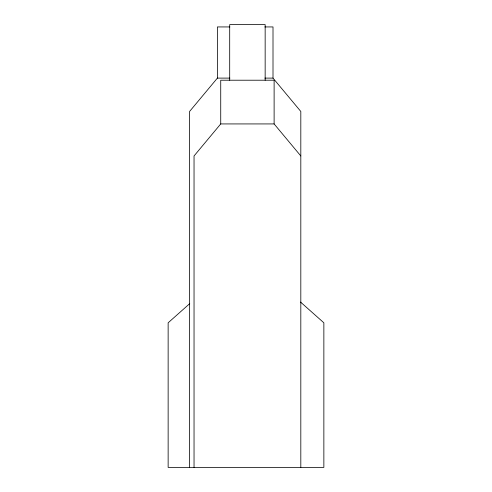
<?xml version="1.0" encoding="UTF-8"?>
<svg xmlns="http://www.w3.org/2000/svg" width="492" height="492" viewBox="0 0 492 492"><rect width="100%" height="100%" fill="white"/><g stroke="black" fill="none" stroke-linecap="round" stroke-linejoin="round"><path stroke-width="0.74" d="M229.856 26.937L217.396 26.937L217.396 78.105L189.586 111.469L189.586 467.4M300.815 155.964L274.118 123.929L274.118 80.214L220.73 80.214L220.73 123.929L194.039 155.964L194.039 467.4M189.752 303.595L168.141 322.801L168.141 467.4L323.859 467.4L323.859 322.801L300.538 302.076M264.862 26.937L273.005 26.937L273.005 78.105L300.815 111.469L300.815 467.4M217.396 78.105L229.856 78.105M264.862 78.105L273.005 78.105M220.73 123.929L274.118 123.929M265.157 80.214L265.157 24.6L229.696 24.6L229.696 80.214"/></g></svg>
